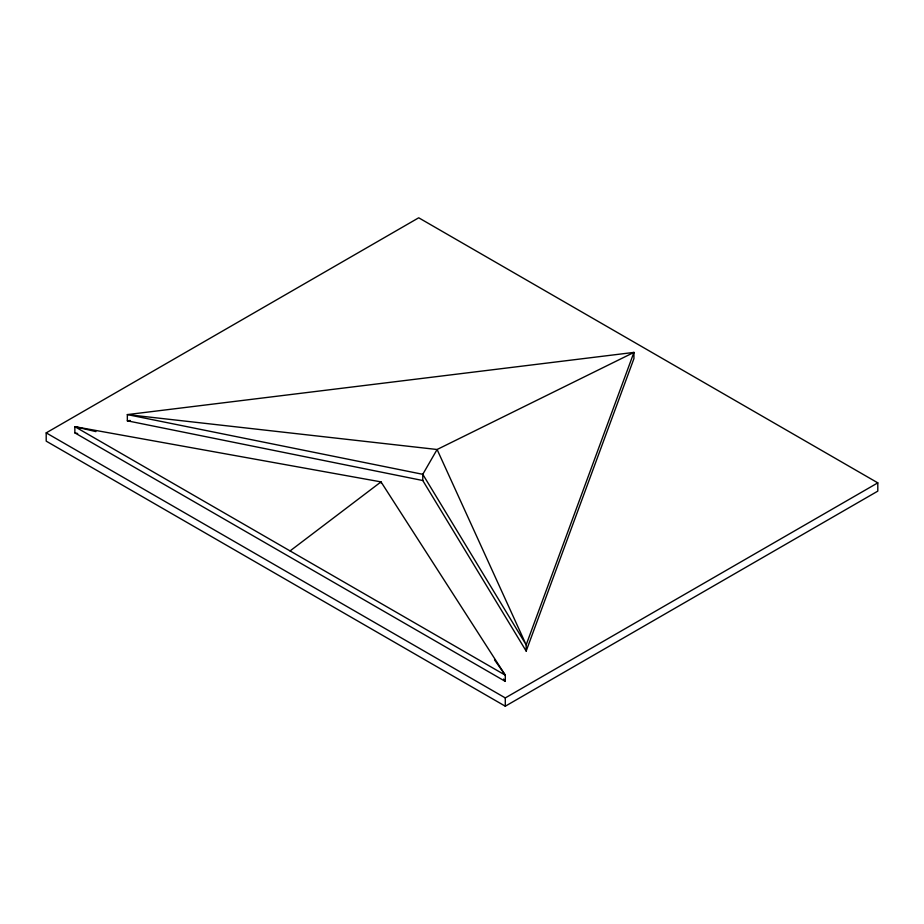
<?xml version="1.0" encoding="UTF-8"?>
<svg xmlns="http://www.w3.org/2000/svg" width="924" height="924" viewBox="0 0 924 924"><rect width="100%" height="100%" fill="white"/><g stroke="black" fill="none" stroke-linecap="round" stroke-linejoin="round"><path stroke-width="1.39" d="M526.172 651.074L633.933 358.604L633.933 352.402L127.339 414.599L127.35 420.813L422.776 480.515L526.172 651.074L526.172 644.871L633.933 352.402L437.098 449.503L127.339 414.599L422.776 474.312L526.172 644.871L437.098 449.503L422.776 474.312L422.776 480.515M290.067 550.923L381.011 481.889L505.301 675.178L505.301 681.392L74.856 432.871L74.856 426.669L381.011 481.889L381.011 482.917M46.2 432.871L418.711 217.798L877.8 482.859L877.8 491.129L505.289 706.202L46.2 441.141L46.2 432.871L505.289 697.92L877.8 482.859M127.35 420.813L130.215 420.466M95.923 431.612L74.856 426.669L505.301 675.178L494.525 659.863M74.856 432.871L77.674 433.529M503.638 679.024L505.301 681.392M505.289 697.92L505.289 706.202"/></g></svg>
